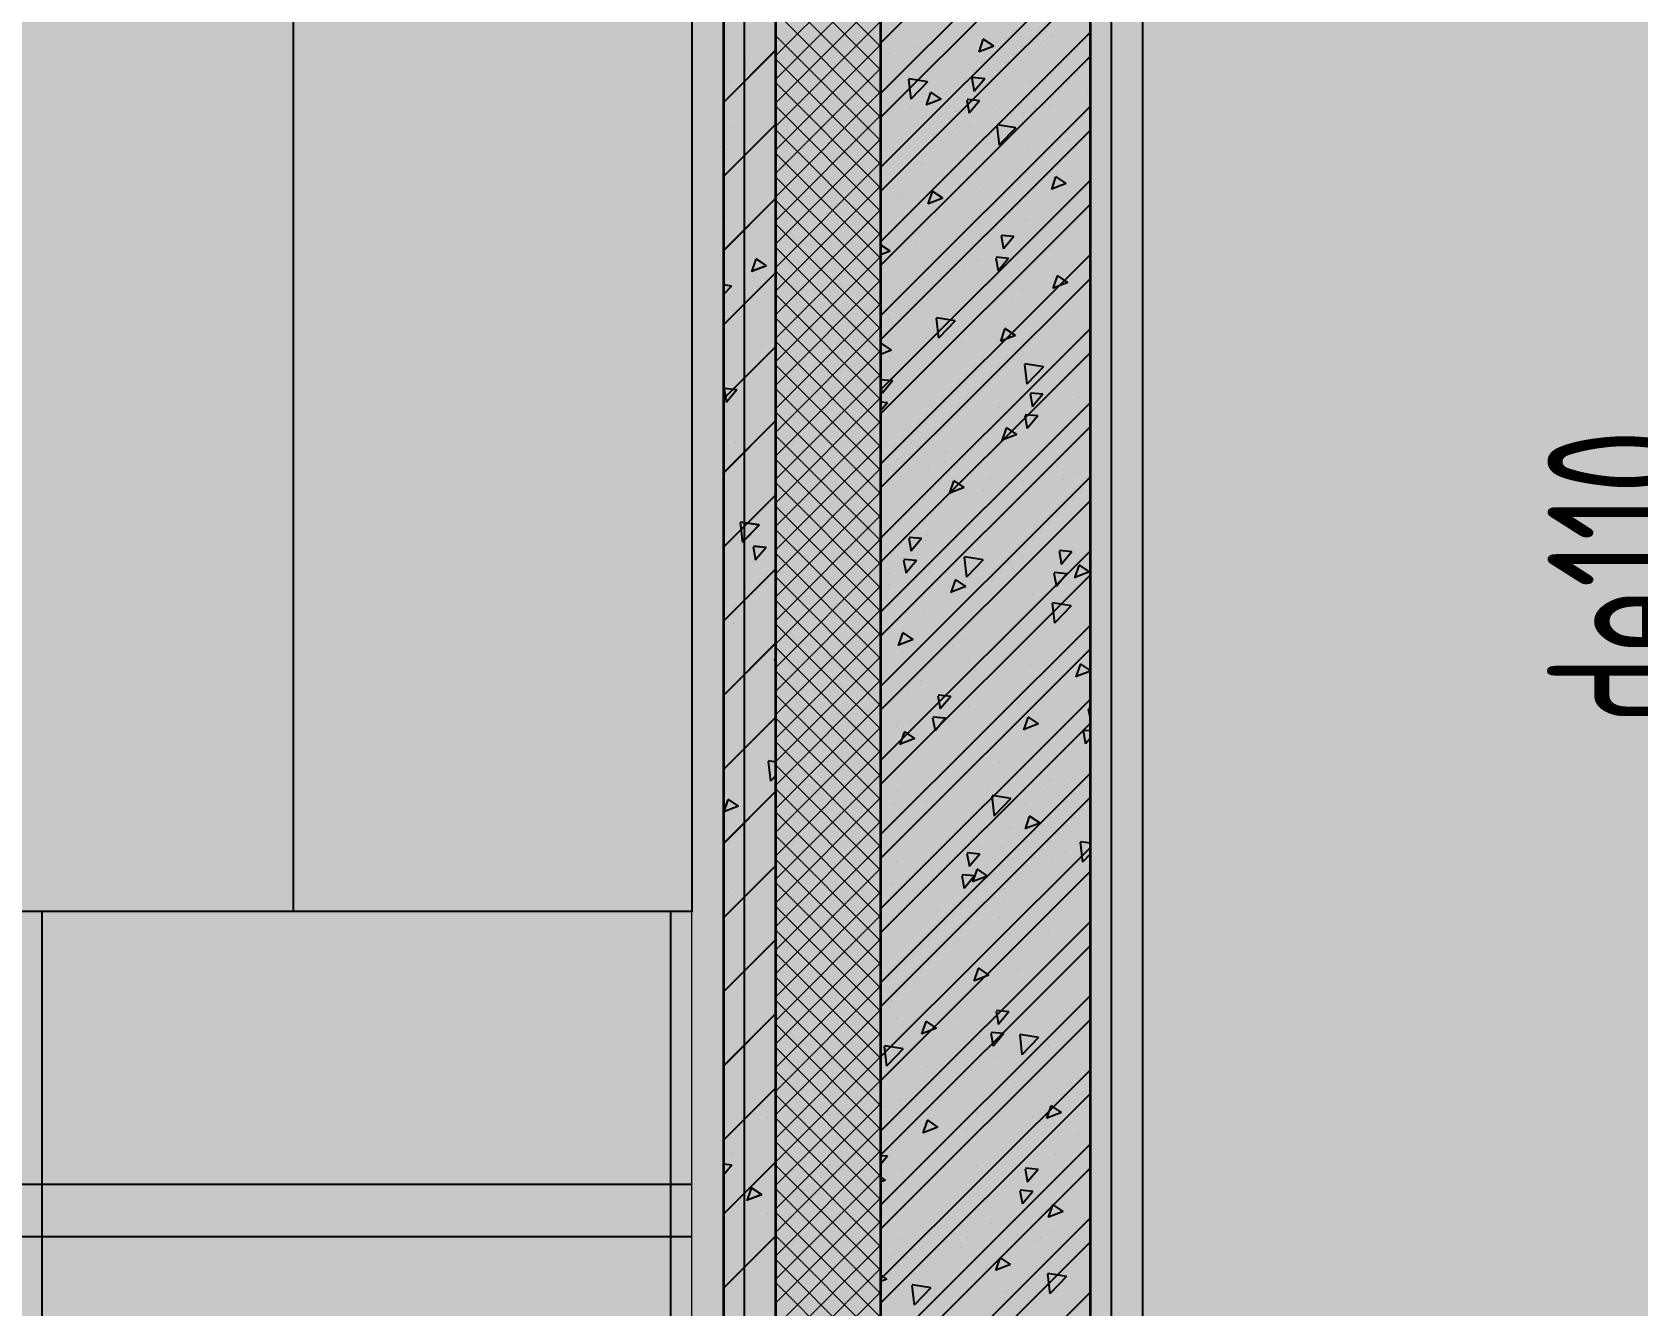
# Model space of a CAD drawing. Header units: inches. Extents: x 143994 to 247866, y 243815 to 272761.
# Drawn here: x 224529 to 226060, y 261160 to 262375 of the extents above; entities that cross this region are included whole.
import ezdxf

# ---------------------------------------------------------------- set-up
doc = ezdxf.new("R2010")
doc.units = ezdxf.units.IN
doc.header["$LTSCALE"] = 1000
doc.header["$MEASUREMENT"] = 0
doc.layers.get('DEFPOINTS').update_dxf_attribs({"color": 62})
for name, color, linetype in [('0-fm', 30, 'Continuous'), ('0-pat', 252, 'Continuous'), ('0-建筑1F', 127, 'Continuous'), ('0-建筑2F', 127, 'Continuous'), ('00污水标注', 130, 'Continuous'), ('A-S-face(建筑粉刷线)', 136, 'Continuous'), ('A-Wall-Patn', 255, 'Continuous'), ('PUB_HATCH', 8, 'Continuous'), ('栏杆', 6, 'Continuous')]:
    doc.layers.add(name, color=color, linetype=linetype)
for name, color, linetype, lineweight in [('A-M-Stone', 11, 'Continuous', 15), ('A-Wall', 254, 'Continuous', 35), ('MQ-HZ幕墙绘制', 6, 'Continuous', 13), ('W-保温层', 8, 'Continuous', 13)]:
    doc.layers.add(name, color=color, linetype=linetype, lineweight=lineweight)
doc.styles.add('ECADI', font='hzs.shx', dxfattribs={"width": 0.7, "bigfont": 'hztxt.shx'})

# ---------------------------------------------------------------- blocks, each defined once
blk = doc.blocks.new('A$C5B8632AC')
at = {"layer": '0-fm'}
blk.add_lwpolyline([(1600, -1000), (1600, 0), (0, 0), (0, -1000)], close=True, dxfattribs=at)
at = {"layer": '0-pat'}
blk.add_lwpolyline([(1000, 0), (1000, -1000)], dxfattribs=at)
blk = doc.blocks.new('144')
at = {"layer": 'A-M-Stone', "color": 127}
blk.add_line((640606.9, -379670.3), (640606.9, -376030.3), dxfattribs=at)
at = {"layer": 'A-S-face(建筑粉刷线)', "color": 127}
blk.add_line((641006.9, -376430.3), (641006.9, -380030.3), dxfattribs=at)
at = {"layer": 'A-Wall', "color": 127}
for p, q in [((640636.9, -376060.3), (640636.9, -379750.3)), ((640686.9, -379750.3), (640686.9, -376110.3)), ((640786.9, -376210.3), (640786.9, -379850.3)), ((640986.9, -380010.3), (640986.9, -376410.3))]:
    blk.add_line(p, q, dxfattribs=at)
at = {"layer": 'MQ-HZ幕墙绘制', "color": 127}
blk.add_arc((639066.9, -379780.3), 1160, 0, 90, dxfattribs=at)
at = {"layer": 'PUB_HATCH', "color": 127, "linetype": 'Continuous'}
for p, q in [((640986.9, -377639.9), (640786.9, -377839.9)), ((640986.9, -377710.6), (640786.9, -377910.6)), ((640986.9, -377781.3), (640786.9, -377981.3)), ((640884.5, -377788.5), (640880.5, -377800.6)), ((640894.8, -377794.7), (640884.8, -377788)), ((640950.8, -377785.3), (640950.8, -377785.3)), ((640686.9, -377798.4), (640636.9, -377848.4)), ((640846.9, -377800.2), (640846.9, -377800.2)), ((640880.6, -377798.9), (640880.6, -377798.9)), ((640894.8, -377794.7), (640880.8, -377800.1)), ((640659.1, -377811.8), (640659.1, -377811.8)), ((640643.2, -377827.1), (640643.2, -377827.1)), ((640647.3, -377838.9), (640647.3, -377838.9)), ((640813.4, -377826.4), (640815.7, -377845.4)), ((640831.5, -377828.8), (640813.7, -377826)), ((640831.5, -377828.8), (640816, -377845)), ((640986.9, -377852), (640786.9, -378052)), ((640816.7, -377853.4), (640816.7, -377853.4)), ((640869, -377846.2), (640871.3, -377858.8)), ((640881.2, -377846.8), (640869.3, -377845.7)), ((640881.2, -377846.8), (640871.6, -377858.3)), ((640934.4, -377847.5), (640934.4, -377847.5)), ((640948.4, -377851.8), (640948.4, -377851.8)), ((640984.4, -377840.9), (640984.4, -377840.9)), ((640686.9, -377869.2), (640636.9, -377919.2)), ((640844.5, -377866.8), (640844.5, -377866.8)), ((640858.6, -377857.5), (640858.6, -377857.5)), ((640923.4, -377858), (640923.4, -377858)), ((640645.3, -377871.3), (640645.3, -377871.3)), ((640682.2, -377880.7), (640682.2, -377880.7)), ((640858.8, -377880.3), (640858.8, -377880.3)), ((640965.6, -377884.8), (640965.6, -377884.8)), ((640640.8, -377893.7), (640640.8, -377893.7)), ((640986.9, -377922.7), (640786.9, -378122.7)), ((640872.3, -377918.2), (640872.3, -377918.2)), ((640881.7, -377926.4), (640881.7, -377926.4)), ((640931.8, -377919.8), (640931.8, -377919.8)), ((640945.9, -377918.4), (640945.9, -377918.4)), ((640686.9, -377939.9), (640636.9, -377989.9)), ((640806, -377936.4), (640806, -377936.4)), ((640835.9, -377933.5), (640831.8, -377945.6)), ((640846.1, -377939.7), (640832.1, -377945.1)), ((640846.1, -377939.7), (640836.1, -377933)), ((640842.1, -377933.4), (640842.1, -377933.4)), ((640638.3, -377960.3), (640638.3, -377960.3)), ((640639.1, -377958.2), (640639.1, -377958.2)), ((640679.7, -377953), (640679.7, -377953)), ((640819.9, -377982.5), (640819.9, -377982.5)), ((640926.6, -377987), (640926.6, -377987)), ((640943.5, -377985), (640943.5, -377985)), ((640948.7, -377988.2), (640948.7, -377988.2)), ((640667.8, -377998), (640663.8, -378010.1)), ((640678.1, -378004.2), (640664, -378009.6)), ((640678.1, -378004.2), (640668.1, -377997.5)), ((640986.9, -377993.4), (640786.9, -378193.4)), ((640829.1, -378005.3), (640829.1, -378005.3)), ((640832.1, -378008.2), (640832.1, -378008.2)), ((640839.6, -378000), (640839.6, -378000)), ((640879.2, -377998.7), (640879.2, -377998.7)), ((640896.7, -377996.7), (640899, -378009.2)), ((640909, -377997.2), (640897, -377996.2)), ((640909, -377997.2), (640899.3, -378008.7)), ((640686.9, -378010.6), (640636.9, -378060.6)), ((640644.6, -378023.6), (640636.9, -378022.4)), ((640955.2, -378014), (640951.2, -378026.1)), ((640965.5, -378020.3), (640951.5, -378025.6)), ((640965.5, -378020.3), (640955.5, -378013.5)), ((640644.6, -378023.6), (640636.9, -378031.6)), ((640858, -378056.7), (640840.3, -378054)), ((640880, -378052.1), (640880, -378052.1)), ((640941.1, -378051.6), (640941.1, -378051.6)), ((640986.9, -378064.1), (640786.9, -378264.1)), ((640837.2, -378066.6), (640837.2, -378066.6)), ((640840, -378054.3), (640842.2, -378073.3)), ((640858, -378056.7), (640842.5, -378073)), ((640844.7, -378061.8), (640844.7, -378061.8)), ((640951.5, -378066.3), (640951.5, -378066.3)), ((640952.9, -378060.9), (640952.9, -378060.9)), ((640686.9, -378081.3), (640636.9, -378131.3)), ((640673.3, -378079.7), (640673.3, -378079.7)), ((640787.2, -378078.6), (640786.9, -378079.4)), ((640797.4, -378084.8), (640786.9, -378088.8)), ((640797.4, -378084.8), (640787.5, -378078)), ((640826.6, -378077.6), (640826.6, -378077.6)), ((640646.7, -378092.2), (640646.7, -378092.2)), ((640886.9, -378088.7), (640886.9, -378088.7)), ((640637.6, -378122), (640639.9, -378134.5)), ((640649.8, -378122.5), (640637.9, -378121.5)), ((640649.8, -378122.5), (640640.2, -378134)), ((640938.6, -378118.1), (640938.6, -378118.1)), ((640976, -378129.8), (640976, -378129.8)), ((640793.3, -378135.1), (640786.9, -378134.5)), ((640986.9, -378134.8), (640786.9, -378334.8)), ((640793.3, -378135.1), (640786.9, -378142.7)), ((640834.8, -378133.1), (640834.8, -378133.1)), ((640900.3, -378139.8), (640900.3, -378139.8)), ((640686.9, -378152), (640636.9, -378202)), ((640906.6, -378159.1), (640902.5, -378171.2)), ((640916.8, -378165.3), (640906.9, -378158.6)), ((640924.5, -378147.1), (640926.8, -378159.6)), ((640936.7, -378147.6), (640924.8, -378146.6)), ((640936.7, -378147.6), (640927.1, -378159.1)), ((640648.2, -378173), (640648.2, -378173)), ((640871.7, -378171.4), (640871.7, -378171.4)), ((640916.8, -378165.3), (640902.8, -378170.7)), ((640847.9, -378190.9), (640847.9, -378190.9)), ((640936.2, -378184.7), (640936.2, -378184.7)), ((640986.9, -378205.6), (640786.9, -378405.6)), ((640832.3, -378199.7), (640832.3, -378199.7)), ((640954.7, -378195.4), (640954.7, -378195.4)), ((640973.5, -378202.1), (640973.5, -378202.1)), ((640686.9, -378222.7), (640636.9, -378272.7)), ((640638.5, -378211.5), (640638.5, -378211.5)), ((640847.7, -378218.7), (640847.7, -378218.7)), ((640923.4, -378208.7), (640923.4, -378208.7)), ((640653, -378249.2), (640655.2, -378268.2)), ((640671.1, -378251.6), (640653.3, -378248.8)), ((640671.1, -378251.6), (640655.5, -378267.8)), ((640671.3, -378241.9), (640671.3, -378241.9)), ((640933.8, -378251.3), (640933.8, -378251.3)), ((640948.1, -378241.4), (640948.1, -378241.4)), ((640659.2, -378261.2), (640659.2, -378261.2)), ((640829.9, -378266.3), (640829.9, -378266.3)), ((640831.5, -378261.5), (640831.5, -378261.5)), ((640665.3, -378272.4), (640667.6, -378285)), ((640677.6, -378273), (640665.6, -378271.9)), ((640677.6, -378273), (640667.9, -378284.5)), ((640986.9, -378276.3), (640786.9, -378476.3)), ((640866.5, -378282.3), (640868.7, -378301.3)), ((640884.6, -378284.7), (640866.8, -378281.9)), ((640872.7, -378270.2), (640872.7, -378270.2)), ((640920.9, -378281), (640920.9, -378281)), ((640979.5, -378274.7), (640979.5, -378274.7)), ((640686.9, -378293.4), (640636.9, -378343.4)), ((640795, -378297.6), (640795, -378297.6)), ((640808.1, -378292.5), (640808.1, -378292.5)), ((640808.8, -378285), (640811.1, -378297.5)), ((640821, -378285.5), (640809.1, -378284.5)), ((640821, -378285.5), (640811.4, -378297)), ((640884.6, -378284.7), (640869, -378300.9)), ((640870.8, -378287.6), (640870.8, -378287.6)), ((640914.9, -378297), (640914.9, -378297)), ((640952.2, -378297.5), (640954.5, -378310.1)), ((640964.5, -378298.1), (640952.5, -378297)), ((640964.5, -378298.1), (640954.8, -378309.6)), ((640668.7, -378314.2), (640668.7, -378314.2)), ((640857.9, -378304.1), (640853.9, -378316.2)), ((640868.2, -378310.3), (640854.1, -378315.7)), ((640868.2, -378310.3), (640858.2, -378303.6)), ((640879.4, -378305.4), (640879.4, -378305.4)), ((640931.3, -378317.9), (640931.3, -378317.9)), ((640827.5, -378332.9), (640827.5, -378332.9)), ((640646.1, -378345.4), (640646.1, -378345.4)), ((640986.9, -378347), (640786.9, -378547)), ((640868.2, -378359.9), (640868.2, -378359.9)), ((640686.9, -378364.1), (640636.9, -378414.1)), ((640818.2, -378366.5), (640818.2, -378366.5)), ((640662.4, -378390.2), (640662.4, -378390.2)), ((640686.9, -378377.4), (640685.8, -378380.7)), ((640686.9, -378379.9), (640686.1, -378380.2)), ((640928.9, -378384.5), (640928.9, -378384.5)), ((640977.3, -378384.6), (640973.2, -378396.7)), ((640986.9, -378391.1), (640973.5, -378396.2)), ((640986.9, -378390.4), (640977.6, -378384.1)), ((640825, -378399.5), (640825, -378399.5)), ((640875.9, -378399.2), (640875.9, -378399.2)), ((640982.7, -378403.8), (640982.7, -378403.8)), ((640986.9, -378417.7), (640786.9, -378617.7)), ((640686.9, -378434.8), (640636.9, -378484.8)), ((640836.5, -378435.4), (640838.8, -378448)), ((640848.8, -378436), (640836.8, -378434.9)), ((640848.8, -378436), (640839.1, -378447.5)), ((640871.1, -378424.7), (640871.1, -378424.7)), ((640941.9, -378422.2), (640941.9, -378422.2)), ((640809.2, -378449.1), (640805.2, -378461.2)), ((640819.5, -378455.3), (640809.5, -378448.6)), ((640815.6, -378438.8), (640815.6, -378438.8)), ((640926.5, -378451), (640926.5, -378451)), ((640980, -378448), (640982.3, -378460.5)), ((640986.9, -378448.1), (640980.3, -378447.5)), ((640637.9, -378464.7), (640637.9, -378464.7)), ((640819.5, -378455.3), (640805.5, -378460.7)), ((640822.6, -378466), (640822.6, -378466)), ((640986.9, -378454.8), (640982.6, -378460)), ((640679.5, -378477.1), (640681.8, -378496.1)), ((640686.9, -378477.8), (640679.8, -378476.7)), ((640794, -378474), (640794, -378474)), ((640900.7, -378478.6), (640900.7, -378478.6)), ((640686.9, -378490.6), (640682.1, -378495.7)), ((640986.9, -378488.4), (640786.9, -378688.4)), ((640947.5, -378494.7), (640947.5, -378494.7)), ((640965.1, -378491.1), (640965.1, -378491.1)), ((640686.9, -378505.6), (640636.9, -378555.6)), ((640641.2, -378513.6), (640637.1, -378525.7)), ((640651.4, -378519.9), (640641.5, -378513.1)), ((640836.1, -378500.9), (640836.1, -378500.9)), ((640889.3, -378501), (640889.3, -378501)), ((640893, -378510.2), (640895.2, -378529.2)), ((640911.1, -378512.6), (640893.3, -378509.8)), ((640911.1, -378512.6), (640895.5, -378528.8)), ((640942.9, -378505.4), (640942.9, -378505.4)), ((640651.4, -378519.9), (640637.4, -378525.2)), ((640830.9, -378514.7), (640830.9, -378514.7)), ((640924, -378517.6), (640924, -378517.6)), ((640637.2, -378534.2), (640637.2, -378534.2)), ((640820.2, -378532.6), (640820.2, -378532.6)), ((640928.6, -378529.7), (640924.6, -378541.7)), ((640938.9, -378535.9), (640924.9, -378541.2)), ((640938.9, -378535.9), (640928.9, -378529.2)), ((640986.9, -378559.1), (640786.9, -378759.1)), ((640878.8, -378558.6), (640878.8, -378558.6)), ((640912.5, -378569.9), (640912.5, -378569.9)), ((640962.5, -378563.4), (640962.5, -378563.4)), ((640686.9, -378576.3), (640636.9, -378626.3)), ((640836.7, -378579.9), (640836.7, -378579.9)), ((640864.3, -378585.9), (640866.6, -378598.4)), ((640876.5, -378586.4), (640864.6, -378585.4)), ((640876.5, -378586.4), (640866.9, -378597.9)), ((640921.6, -378584.2), (640921.6, -378584.2)), ((640645.5, -378598.7), (640645.5, -378598.7)), ((640660.3, -378603.1), (640660.3, -378603.1)), ((640797.2, -378603.1), (640797.2, -378603.1)), ((640817.7, -378599.2), (640817.7, -378599.2)), ((640904, -378607.6), (640904, -378607.6)), ((640986.9, -378629.8), (640786.9, -378829.8)), ((640686.9, -378647), (640636.9, -378697)), ((640859.8, -378648.8), (640859.8, -378648.8)), ((640909.9, -378642.2), (640909.9, -378642.2)), ((640919.2, -378650.8), (640919.2, -378650.8)), ((640815.3, -378665.8), (640815.3, -378665.8)), ((640657.8, -378675.4), (640657.8, -378675.4)), ((640870.6, -378678), (640870.6, -378678)), ((640880, -378674.7), (640875.9, -378686.8)), ((640890.2, -378680.9), (640876.2, -378686.3)), ((640890.2, -378680.9), (640880.3, -378674.2)), ((640822, -378682.4), (640822, -378682.4)), ((640928.8, -378686.9), (640928.8, -378686.9)), ((640650.6, -378700.3), (640650.6, -378700.3)), ((640986.9, -378700.5), (640786.9, -378900.5)), ((640864.2, -378709.3), (640864.2, -378709.3)), ((640983.6, -378704.5), (640983.6, -378704.5)), ((640686.9, -378717.7), (640636.9, -378767.7)), ((640637.3, -378718), (640637.3, -378718)), ((640807.2, -378727.7), (640807.2, -378727.7)), ((640857.3, -378721.1), (640857.3, -378721.1)), ((640916.7, -378717.4), (640916.7, -378717.4)), ((640970.9, -378713.8), (640970.9, -378713.8)), ((640812.9, -378732.3), (640812.9, -378732.3)), ((640892, -378736.3), (640894.3, -378748.8)), ((640904.3, -378736.8), (640892.3, -378735.8)), ((640904.3, -378736.8), (640894.6, -378748.3)), ((640919.5, -378738.1), (640921.7, -378757.1)), ((640937.6, -378740.5), (640919.8, -378737.8)), ((640937.6, -378740.5), (640922, -378756.7)), ((640946.9, -378748), (640946.9, -378748)), ((640986.9, -378771.2), (640786.9, -378971.2)), ((640830.3, -378768), (640830.3, -378768)), ((640686.9, -378788.4), (640636.9, -378838.4)), ((640914.3, -378783.9), (640914.3, -378783.9)), ((640931, -378783.4), (640931, -378783.4)), ((640804.7, -378800), (640804.7, -378800)), ((640810.4, -378798.9), (640810.4, -378798.9)), ((640678.9, -378816.6), (640678.9, -378816.6)), ((640825.2, -378811.5), (640825.2, -378811.5)), ((640831.3, -378819.7), (640827.2, -378831.8)), ((640841.5, -378825.9), (640831.6, -378819.2)), ((640878.2, -378811.9), (640878.2, -378811.9)), ((640932, -378816), (640932, -378816)), ((640841.5, -378825.9), (640827.5, -378831.3)), ((640986.9, -378842), (640786.9, -379042)), ((640911.9, -378850.5), (640911.9, -378850.5)), ((640686.9, -378859.1), (640636.9, -378909.1)), ((640645.1, -378862.2), (640636.9, -378861.5)), ((640645.1, -378862.2), (640636.9, -378872)), ((640645, -378851.9), (640645, -378851.9)), ((640808, -378865.5), (640808, -378865.5)), ((640878.4, -378862.3), (640878.4, -378862.3)), ((640954.1, -378852.3), (640954.1, -378852.3)), ((640788.6, -378874.7), (640786.9, -378874.6)), ((640788.6, -378874.7), (640786.9, -378876.7)), ((640663.3, -378884.2), (640659.2, -378896.3)), ((640673.5, -378890.4), (640659.5, -378895.8)), ((640673.5, -378890.4), (640663.6, -378883.7)), ((640850, -378890.8), (640850, -378890.8)), ((640919.8, -378886.7), (640922.1, -378899.3)), ((640932, -378887.3), (640920.1, -378886.2)), ((640932, -378887.3), (640922.4, -378898.8)), ((640956.8, -378895.3), (640956.8, -378895.3)), ((640678.7, -378908.6), (640678.7, -378908.6)), ((640950.7, -378900.2), (640946.6, -378912.3)), ((640960.9, -378906.5), (640946.9, -378911.8)), ((640960.9, -378906.5), (640951, -378899.7)), ((640986.6, -378911.2), (640986.6, -378911.2)), ((640986.9, -378912.7), (640786.9, -379112.7)), ((640892.2, -378917.7), (640892.2, -378917.7)), ((640909.4, -378917.1), (640909.4, -378917.1)), ((640951.6, -378924.6), (640951.6, -378924.6)), ((640686.9, -378929.8), (640636.9, -378979.8)), ((640805.6, -378932.1), (640805.6, -378932.1)), ((640825.8, -378941.1), (640825.8, -378941.1)), ((640870, -378931.2), (640870, -378931.2)), ((640901.5, -378931.2), (640901.5, -378931.2)), ((640649.4, -378964.4), (640649.4, -378964.4)), ((640792.9, -378971), (640786.9, -378966.9)), ((640792.9, -378971), (640786.9, -378973.2)), ((640946, -378966), (640948.2, -378985)), ((640964.1, -378968.4), (640946.3, -378965.7)), ((640964.1, -378968.4), (640948.5, -378984.7)), ((640986.9, -378983.4), (640786.9, -379183.4)), ((640907, -378983.7), (640907, -378983.7))]:
    blk.add_line(p, q, dxfattribs=at)
at = {"layer": 'W-保温层', "color": 127}
for p, q in [((640686.9, -376110.3), (640686.9, -379850.3)), ((640786.9, -379850.3), (640786.9, -376210.3))]:
    blk.add_line(p, q, dxfattribs=at)
at = {"layer": 'W-保温层', "color": 127, "linetype": 'Continuous'}
for p, q in [((640686.9, -377695), (640786.9, -377795)), ((640786.9, -377703.8), (640686.9, -377803.8)), ((640686.9, -377740), (640786.9, -377840)), ((640786.9, -377748.7), (640686.9, -377848.7)), ((640686.9, -377784.9), (640786.9, -377884.9)), ((640786.9, -377793.6), (640686.9, -377893.6)), ((640686.9, -377829.8), (640786.9, -377929.8)), ((640786.9, -377838.5), (640686.9, -377938.5)), ((640686.9, -377874.7), (640786.9, -377974.7)), ((640786.9, -377883.4), (640686.9, -377983.4)), ((640686.9, -377919.6), (640786.9, -378019.6)), ((640786.9, -377928.3), (640686.9, -378028.3)), ((640686.9, -377964.5), (640786.9, -378064.5)), ((640786.9, -377973.2), (640686.9, -378073.2)), ((640686.9, -378009.4), (640786.9, -378109.4)), ((640786.9, -378018.1), (640686.9, -378118.1)), ((640686.9, -378054.3), (640786.9, -378154.3)), ((640786.9, -378063), (640686.9, -378163)), ((640686.9, -378099.2), (640786.9, -378199.2)), ((640786.9, -378107.9), (640686.9, -378207.9)), ((640686.9, -378144.1), (640786.9, -378244.1)), ((640786.9, -378152.8), (640686.9, -378252.8)), ((640686.9, -378189), (640786.9, -378289)), ((640786.9, -378197.7), (640686.9, -378297.7)), ((640686.9, -378233.9), (640786.9, -378333.9)), ((640786.9, -378242.6), (640686.9, -378342.6)), ((640686.9, -378278.8), (640786.9, -378378.8)), ((640786.9, -378287.5), (640686.9, -378387.5)), ((640686.9, -378323.7), (640786.9, -378423.7)), ((640786.9, -378332.4), (640686.9, -378432.4)), ((640686.9, -378368.6), (640786.9, -378468.6)), ((640786.9, -378377.3), (640686.9, -378477.3)), ((640686.9, -378413.5), (640786.9, -378513.5)), ((640786.9, -378422.2), (640686.9, -378522.2)), ((640686.9, -378458.4), (640786.9, -378558.4)), ((640786.9, -378467.1), (640686.9, -378567.1)), ((640686.9, -378503.3), (640786.9, -378603.3)), ((640786.9, -378512), (640686.9, -378612)), ((640686.9, -378548.2), (640786.9, -378648.2)), ((640786.9, -378556.9), (640686.9, -378656.9)), ((640686.9, -378593.1), (640786.9, -378693.1)), ((640786.9, -378601.8), (640686.9, -378701.8)), ((640686.9, -378638), (640786.9, -378738)), ((640786.9, -378646.7), (640686.9, -378746.7)), ((640686.9, -378682.9), (640786.9, -378782.9)), ((640786.9, -378691.6), (640686.9, -378791.6)), ((640686.9, -378727.8), (640786.9, -378827.8)), ((640786.9, -378736.5), (640686.9, -378836.5)), ((640686.9, -378772.7), (640786.9, -378872.7)), ((640786.9, -378781.4), (640686.9, -378881.4)), ((640686.9, -378817.6), (640786.9, -378917.6)), ((640786.9, -378826.3), (640686.9, -378926.3)), ((640686.9, -378862.5), (640786.9, -378962.5)), ((640786.9, -378871.2), (640686.9, -378971.2)), ((640686.9, -378907.4), (640786.9, -379007.4)), ((640786.9, -378916.1), (640686.9, -379016.1)), ((640686.9, -378952.3), (640786.9, -379052.3)), ((640786.9, -378961), (640686.9, -379061))]:
    blk.add_line(p, q, dxfattribs=at)
blk = doc.blocks.new('1442323')
at = {"layer": 'A-M-Stone', "color": 127}
blk.add_line((682656.9, -380239.3), (682656.9, -376119.3), dxfattribs=at)
at = {"layer": 'A-S-face(建筑粉刷线)', "color": 127}
blk.add_line((683056.9, -376519.3), (683056.9, -380239.3), dxfattribs=at)
at = {"layer": 'A-Wall', "color": 127}
for p, q in [((682686.9, -376149.3), (682686.9, -380239.3)), ((682736.9, -380239.3), (682736.9, -376199.3)), ((682836.9, -376299.3), (682836.9, -380239.3)), ((683036.9, -380239.3), (683036.9, -376499.3))]:
    blk.add_line(p, q, dxfattribs=at)
at = {"layer": 'PUB_HATCH', "color": 127, "linetype": 'Continuous'}
for p, q in [((683036.9, -377681), (682836.9, -377881)), ((683036.9, -377751.8), (682836.9, -377951.8)), ((683036.9, -377822.5), (682836.9, -378022.5)), ((682872.4, -377883.9), (682872.4, -377883.9)), ((682885.3, -377880.3), (682885.3, -377880.3)), ((682961.9, -377870.9), (682961.9, -377870.9)), ((682992.1, -377884.8), (682992.1, -377884.8)), ((682736.9, -377887.5), (682686.9, -377937.5)), ((682709.1, -377900.8), (682709.1, -377900.8)), ((683036.9, -377893.2), (682836.9, -378093.2)), ((682845.2, -377890.9), (682845.2, -377890.9)), ((682693.2, -377916.2), (682693.2, -377916.2)), ((682923.9, -377914.4), (682926.2, -377926.9)), ((682936.2, -377914.9), (682924.2, -377913.8)), ((682936.2, -377914.9), (682926.5, -377926.4)), ((682979.5, -377916.1), (682979.5, -377916.1)), ((682697.3, -377927.9), (682697.3, -377927.9)), ((682878.5, -377928.9), (682878.5, -377928.9)), ((682884.4, -377928.1), (682880.4, -377940.2)), ((682894.7, -377934.3), (682884.7, -377927.6)), ((682894.7, -377934.3), (682880.6, -377939.7)), ((682946.1, -377946.2), (682946.1, -377946.2)), ((683021.9, -377936.2), (683021.9, -377936.2)), ((682736.9, -377958.2), (682686.9, -378008.2)), ((682695.3, -377960.3), (682695.3, -377960.3)), ((682921.6, -377960.9), (682921.6, -377960.9)), ((682947.6, -377959.4), (682949.8, -377978.4)), ((682965.7, -377961.8), (682947.9, -377959)), ((682965.7, -377961.8), (682950.1, -377978)), ((682732.2, -377969.7), (682732.2, -377969.7)), ((683036.9, -377963.9), (682836.9, -378163.9)), ((682690.8, -377982.7), (682690.8, -377982.7)), ((682846.4, -377982.5), (682846.4, -377982.5)), ((682953.1, -377987), (682953.1, -377987)), ((682977.1, -377982.7), (682977.1, -377982.7)), ((682876.1, -377995.5), (682876.1, -377995.5)), ((682969.5, -378004.8), (682969.5, -378004.8)), ((683014, -378014.8), (683004.1, -378008.1)), ((682969.2, -378015.1), (682969.2, -378015.1)), ((683003.8, -378008.6), (682999.7, -378020.7)), ((683014, -378014.8), (683000, -378020.2)), ((683019.3, -378008.5), (683019.3, -378008.5)), ((682736.9, -378028.9), (682686.9, -378078.9)), ((683036.9, -378034.6), (682836.9, -378234.6)), ((682852.9, -378024.8), (682852.9, -378024.8)), ((682893.5, -378025.1), (682893.5, -378025.1)), ((682688.3, -378049.3), (682688.3, -378049.3)), ((682689.1, -378047.3), (682689.1, -378047.3)), ((682729.7, -378042), (682729.7, -378042)), ((682974.7, -378049.3), (682974.7, -378049.3)), ((682871.2, -378061.8), (682871.2, -378061.8)), ((682873.6, -378062.1), (682873.6, -378062.1)), ((682951.7, -378064.8), (682954, -378077.3)), ((682963.9, -378065.3), (682952, -378064.3)), ((682963.9, -378065.3), (682954.3, -378076.8)), ((682977.9, -378066.4), (682977.9, -378066.4)), ((682846, -378079.3), (682836.9, -378073.2)), ((682846, -378079.3), (682836.9, -378082.8)), ((682736.9, -378099.6), (682686.9, -378149.6)), ((682717.8, -378087.1), (682713.8, -378099.1)), ((682728.1, -378093.3), (682714, -378098.6)), ((682728.1, -378093.3), (682718.1, -378086.6)), ((682913.4, -378088.7), (682913.4, -378088.7)), ((682916.6, -378094), (682916.6, -378094)), ((682966.7, -378087.4), (682966.7, -378087.4)), ((683020.1, -378093.2), (683020.1, -378093.2)), ((682694.6, -378112.7), (682686.9, -378111.5)), ((682694.6, -378112.7), (682686.9, -378120.7)), ((683036.9, -378105.3), (682836.9, -378305.3)), ((682840.9, -378103.9), (682840.9, -378103.9)), ((682871.2, -378128.7), (682871.2, -378128.7)), ((682961.3, -378124.1), (682961.3, -378124.1)), ((682972.2, -378115.9), (682972.2, -378115.9)), ((682844.6, -378144.1), (682844.6, -378144.1)), ((682955.1, -378153.7), (682951.1, -378165.7)), ((682965.4, -378159.8), (682951.4, -378165.2)), ((682965.4, -378159.8), (682955.4, -378153.1)), ((682736.9, -378170.3), (682686.9, -378220.3)), ((682723.3, -378168.7), (682723.3, -378168.7)), ((683036.9, -378176), (682836.9, -378376)), ((682864, -378172.8), (682864, -378172.8)), ((682914.1, -378166.3), (682914.1, -378166.3)), ((682696.7, -378181.2), (682696.7, -378181.2)), ((682874.4, -378190.9), (682874.4, -378190.9)), ((682969.8, -378182.4), (682969.8, -378182.4)), ((682974.1, -378187.4), (682976.3, -378206.4)), ((682992.2, -378189.7), (682974.4, -378187)), ((682992.2, -378189.7), (682976.6, -378206)), ((682848.2, -378203.2), (682836.9, -378202.2)), ((682848.2, -378203.2), (682838.6, -378214.7)), ((682868.8, -378195.2), (682868.8, -378195.2)), ((682981.2, -378195.4), (682981.2, -378195.4)), ((682687.6, -378211), (682689.9, -378223.6)), ((682699.8, -378211.6), (682687.9, -378210.5)), ((682699.8, -378211.6), (682690.2, -378223.1)), ((682836.9, -378207.8), (682838.3, -378215.2)), ((682921, -378214.1), (682921, -378214.1)), ((682979.4, -378215.2), (682981.7, -378227.8)), ((682991.7, -378215.7), (682979.7, -378214.7)), ((682991.7, -378215.7), (682982, -378227.2)), ((682987.8, -378228.5), (682987.8, -378228.5)), ((682736.9, -378241), (682686.9, -378291)), ((683036.9, -378246.7), (682836.9, -378446.7)), ((682861.5, -378245.1), (682861.5, -378245.1)), ((682967.4, -378249), (682967.4, -378249)), ((682698.2, -378262), (682698.2, -378262)), ((682866.3, -378261.8), (682866.3, -378261.8)), ((682968.9, -378258.1), (682968.9, -378258.1)), ((682852.3, -378278.1), (682852.3, -378278.1)), ((682899.2, -378270.2), (682899.2, -378270.2)), ((683006, -378274.7), (683006, -378274.7)), ((682906.5, -378298.7), (682902.4, -378310.8)), ((682916.7, -378304.9), (682906.8, -378298.2)), ((682941.4, -378297.1), (682941.4, -378297.1)), ((683010.9, -378297.4), (683010.9, -378297.4)), ((682736.9, -378311.7), (682686.9, -378361.7)), ((682688.5, -378300.5), (682688.5, -378300.5)), ((682916.7, -378304.9), (682902.7, -378310.2)), ((682935.2, -378307.4), (682935.2, -378307.4)), ((683036.9, -378317.4), (682836.9, -378517.4)), ((682863.9, -378328.4), (682863.9, -378328.4)), ((682964.9, -378315.6), (682964.9, -378315.6)), ((682703, -378338.2), (682705.2, -378357.2)), ((682721.1, -378340.6), (682703.3, -378337.8)), ((682721.1, -378340.6), (682705.5, -378356.8)), ((682721.3, -378331), (682721.3, -378331)), ((682709.2, -378350.2), (682709.2, -378350.2)), ((682863.7, -378353.1), (682866, -378365.7)), ((682876, -378353.6), (682864, -378352.6)), ((682876, -378353.6), (682866.3, -378365.1)), ((682715.3, -378361.5), (682717.6, -378374)), ((682727.6, -378362), (682715.6, -378361)), ((682727.6, -378362), (682717.9, -378373.5)), ((683007.2, -378365.7), (683009.5, -378378.2)), ((683019.4, -378366.2), (683007.5, -378365.1)), ((683008.4, -378369.7), (683008.4, -378369.7)), ((683019.4, -378366.2), (683009.8, -378377.7)), ((682736.9, -378382.5), (682686.9, -378432.5)), ((683036.9, -378388.1), (682836.9, -378588.1)), ((682882.5, -378386.3), (682882.5, -378386.3)), ((682958.3, -378376.3), (682958.3, -378376.3)), ((682960.7, -378377.4), (682960.7, -378377.4)), ((682962.5, -378382.2), (682962.5, -378382.2)), ((683025.8, -378379.2), (683021.8, -378391.3)), ((683036.1, -378385.4), (683022.1, -378390.8)), ((683036.1, -378385.4), (683026.1, -378378.7)), ((682718.7, -378403.2), (682718.7, -378403.2)), ((682844, -378397.4), (682844, -378397.4)), ((682861.5, -378395), (682861.5, -378395)), ((682902.4, -378399.3), (682902.4, -378399.3)), ((683009.2, -378403.8), (683009.2, -378403.8)), ((683000.6, -378415.3), (683002.8, -378434.3)), ((683018.7, -378417.7), (683000.9, -378414.9)), ((683018.7, -378417.7), (683003.1, -378433.9)), ((682696.1, -378434.4), (682696.1, -378434.4)), ((682857.8, -378443.7), (682853.7, -378455.8)), ((682868, -378449.9), (682854, -378455.3)), ((682868, -378449.9), (682858.1, -378443.2)), ((682955.7, -378448.6), (682955.7, -378448.6)), ((682960.1, -378448.8), (682960.1, -378448.8)), ((682736.9, -378453.2), (682686.9, -378503.2)), ((682736.9, -378466.4), (682735.8, -378469.7)), ((683036.9, -378458.9), (682836.9, -378658.9)), ((682859, -378461.6), (682859, -378461.6)), ((682905.7, -378455.2), (682905.7, -378455.2)), ((682920.4, -378467.4), (682920.4, -378467.4)), ((682712.4, -378479.3), (682712.4, -378479.3)), ((682736.9, -378468.9), (682736.1, -378469.2)), ((682927.2, -378478.6), (682927.2, -378478.6)), ((683034, -378483.1), (683034, -378483.1)), ((682862.6, -378500.9), (682862.6, -378500.9)), ((682891.5, -378503.6), (682893.8, -378516.1)), ((682903.7, -378504.1), (682891.8, -378503)), ((682903.7, -378504.1), (682894.1, -378515.6)), ((682968.3, -378511.3), (682968.3, -378511.3)), ((682969.4, -378505.4), (682969.4, -378505.4)), ((683029.4, -378510.8), (683029.4, -378510.8)), ((682736.9, -378523.9), (682686.9, -378573.9)), ((682856.6, -378528.1), (682856.6, -378528.1)), ((682903.1, -378527.5), (682903.1, -378527.5)), ((682957.6, -378515.3), (682957.6, -378515.3)), ((682977.2, -378524.2), (682973.1, -378536.3)), ((682987.4, -378530.4), (682977.5, -378523.7)), ((683034.9, -378516.1), (683036.9, -378526.9)), ((683036.9, -378515.7), (683035.2, -378515.6)), ((683036.9, -378529.6), (682836.9, -378729.6)), ((682851.7, -378531.3), (682851.7, -378531.3)), ((682853.1, -378534.1), (682853.1, -378534.1)), ((682987.4, -378530.4), (682973.4, -378535.8)), ((682687.9, -378553.8), (682687.9, -378553.8)), ((682729.5, -378566.1), (682731.8, -378585.1)), ((682736.9, -378566.8), (682729.8, -378565.7)), ((682736.9, -378579.7), (682732.1, -378584.7)), ((682955.2, -378581.9), (682955.2, -378581.9)), ((682976.8, -378589.7), (682976.8, -378589.7)), ((682736.9, -378594.6), (682686.9, -378644.6)), ((682691.2, -378602.7), (682687.1, -378614.8)), ((682701.4, -378608.9), (682691.5, -378602.2)), ((683036.9, -378600.3), (682836.9, -378800.3)), ((682854.2, -378594.7), (682854.2, -378594.7)), ((682701.4, -378608.9), (682687.4, -378614.3)), ((682850.5, -378606.4), (682850.5, -378606.4)), ((682930.5, -378607.6), (682930.5, -378607.6)), ((682687.2, -378623.3), (682687.2, -378623.3)), ((682960.1, -378630.6), (682960.1, -378630.6)), ((682843.5, -378650.7), (682843.5, -378650.7)), ((682952.8, -378648.5), (682952.8, -378648.5)), ((683027.1, -378643.2), (683029.3, -378662.2)), ((683036.9, -378644.3), (683027.4, -378642.8)), ((682736.9, -378665.3), (682686.9, -378715.3)), ((682851.7, -378661.3), (682851.7, -378661.3)), ((682919.2, -378654), (682921.5, -378666.5)), ((682931.5, -378654.5), (682919.5, -378653.5)), ((682931.5, -378654.5), (682921.8, -378666)), ((683000, -378658.6), (683000, -378658.6)), ((683036.9, -378654.2), (683029.6, -378661.8)), ((683036.9, -378671), (682836.9, -378871)), ((682924.2, -378668.6), (682924.2, -378668.6)), ((682928.5, -378669.3), (682924.5, -378681.4)), ((682938.8, -378675.5), (682924.8, -378680.8)), ((682938.8, -378675.5), (682928.8, -378668.7)), ((682695.5, -378687.7), (682695.5, -378687.7)), ((682710.3, -378692.2), (682710.3, -378692.2)), ((682848.5, -378682.4), (682848.5, -378682.4)), ((682955.3, -378687), (682955.3, -378687)), ((682890.7, -378709.3), (682890.7, -378709.3)), ((683036.5, -378700.6), (683036.5, -378700.6)), ((682849.3, -378727.9), (682849.3, -378727.9)), ((682919.8, -378720.7), (682919.8, -378720.7)), ((682950.3, -378715.1), (682950.3, -378715.1)), ((682997.4, -378713.8), (682997.4, -378713.8)), ((682736.9, -378736), (682686.9, -378786)), ((683036.9, -378741.7), (682836.9, -378941.7)), ((682947.3, -378737.5), (682947.3, -378737.5)), ((682997.4, -378730.9), (682997.4, -378730.9)), ((682871.6, -378747.5), (682871.6, -378747.5)), ((682707.8, -378764.5), (682707.8, -378764.5)), ((682967.8, -378764.6), (682967.8, -378764.6)), ((682700.6, -378789.3), (682700.6, -378789.3)), ((682851.1, -378784.6), (682851.1, -378784.6)), ((682947.9, -378781.6), (682947.9, -378781.6)), ((682846.9, -378794.4), (682846.9, -378794.4)), ((682947, -378804.4), (682949.3, -378817)), ((682959.2, -378804.9), (682947.3, -378803.9)), ((682736.9, -378806.7), (682686.9, -378856.7)), ((682687.3, -378807), (682687.3, -378807)), ((683036.9, -378812.4), (682836.9, -379012.4)), ((682851.7, -378811.5), (682851.7, -378811.5)), ((682879.9, -378814.3), (682875.8, -378826.4)), ((682890.1, -378820.5), (682880.2, -378813.8)), ((682894.7, -378816.4), (682894.7, -378816.4)), ((682944.8, -378809.8), (682944.8, -378809.8)), ((682959.2, -378804.9), (682949.6, -378816.4)), ((682958.5, -378816), (682958.5, -378816)), ((682890.1, -378820.5), (682876.1, -378825.9)), ((682840.2, -378838), (682842.4, -378857)), ((682858.3, -378840.4), (682840.5, -378837.6)), ((682858.3, -378840.4), (682842.7, -378856.6)), ((682945.5, -378848.2), (682945.5, -378848.2)), ((682844.4, -378861), (682844.4, -378861)), ((682736.9, -378877.4), (682686.9, -378927.4)), ((683018.5, -378872.1), (683018.5, -378872.1)), ((683036.9, -378883.1), (682836.9, -379083.1)), ((682842.1, -378895.3), (682842.1, -378895.3)), ((682876.5, -378890.8), (682876.5, -378890.8)), ((682892.2, -378888.7), (682892.2, -378888.7)), ((682959.5, -378883.9), (682959.5, -378883.9)), ((682983.3, -378895.3), (682983.3, -378895.3)), ((682999.2, -378894.8), (682995.2, -378906.9)), ((683009.5, -378901), (682999.5, -378894.3)), ((682728.9, -378905.6), (682728.9, -378905.6)), ((682842.9, -378903.9), (682842.9, -378903.9)), ((683009.5, -378901), (682995.5, -378906.4)), ((682918.7, -378917.7), (682918.7, -378917.7)), ((682943, -378914.8), (682943, -378914.8)), ((683025.5, -378922.2), (683025.5, -378922.2)), ((682695, -378941), (682695, -378941)), ((682843.5, -378942.8), (682836.9, -378942.3)), ((682842, -378927.6), (682842, -378927.6)), ((682736.9, -378948.1), (682686.9, -378998.1)), ((682695.1, -378951.2), (682686.9, -378950.5)), ((682695.1, -378951.2), (682686.9, -378961)), ((682843.5, -378942.8), (682836.9, -378950.7)), ((683036.9, -378953.8), (682836.9, -379153.8)), ((682965.9, -378950.9), (682965.9, -378950.9)), ((682974.7, -378954.9), (682977, -378967.4)), ((682987, -378955.4), (682975, -378954.3)), ((682987, -378955.4), (682977.3, -378966.9)), ((683035.9, -378953.9), (683035.9, -378953.9)), ((682723.5, -378979.5), (682713.6, -378972.8)), ((682841.4, -378965.5), (682836.9, -378962.5)), ((682841.4, -378965.5), (682836.9, -378967.2)), ((682839.6, -378967.6), (682839.6, -378967.6)), ((682713.3, -378973.3), (682709.2, -378985.3)), ((682723.5, -378979.5), (682709.5, -378984.8)), ((682919.2, -378973.9), (682919.2, -378973.9)), ((682940.6, -378981.4), (682940.6, -378981.4)), ((682728.7, -378997.7), (682728.7, -378997.7)), ((682839.6, -378994.2), (682839.6, -378994.2)), ((682736.9, -379018.8), (682686.9, -379068.8)), ((682967.2, -379017.8), (682967.2, -379017.8)), ((683036.9, -379024.5), (682836.9, -379224.5)), ((682879.7, -379019.9), (682879.7, -379019.9)), ((682913.3, -379029.8), (682913.3, -379029.8)), ((682986.5, -379024.4), (682986.5, -379024.4)), ((682989, -379019.9), (682989, -379019.9)), ((682850.5, -379037.9), (682850.5, -379037.9)), ((682938.2, -379048), (682938.2, -379048)), ((682950.6, -379039.9), (682946.5, -379051.9)), ((682960.8, -379046), (682946.8, -379051.4)), ((682960.8, -379046), (682950.9, -379039.3)), ((682699.4, -379053.4), (682699.4, -379053.4)), ((682837.2, -379060.8), (682837.2, -379060.8)), ((682866.7, -379066), (682868.9, -379085)), ((682884.8, -379068.3), (682867, -379065.6)), ((682884.8, -379068.3), (682869.2, -379084.6))]:
    blk.add_line(p, q, dxfattribs=at)
at = {"layer": 'W-保温层', "color": 127}
for p, q in [((682736.9, -380189.3), (682736.9, -376199.3)), ((682836.9, -376299.3), (682836.9, -380189.3))]:
    blk.add_line(p, q, dxfattribs=at)
at = {"layer": 'W-保温层', "color": 127, "linetype": 'Continuous'}
for p, q in [((682736.9, -377806.5), (682836.9, -377906.5)), ((682836.9, -377815.3), (682736.9, -377915.3)), ((682736.9, -377851.4), (682836.9, -377951.4)), ((682836.9, -377860.2), (682736.9, -377960.2)), ((682736.9, -377896.3), (682836.9, -377996.3)), ((682836.9, -377905.1), (682736.9, -378005.1)), ((682736.9, -377941.2), (682836.9, -378041.2)), ((682836.9, -377950), (682736.9, -378050)), ((682736.9, -377986.1), (682836.9, -378086.1)), ((682836.9, -377994.9), (682736.9, -378094.9)), ((682736.9, -378031), (682836.9, -378131)), ((682836.9, -378039.8), (682736.9, -378139.8)), ((682736.9, -378075.9), (682836.9, -378175.9)), ((682836.9, -378084.7), (682736.9, -378184.7)), ((682736.9, -378120.8), (682836.9, -378220.8)), ((682836.9, -378129.6), (682736.9, -378229.6)), ((682736.9, -378165.7), (682836.9, -378265.7)), ((682836.9, -378174.5), (682736.9, -378274.5)), ((682736.9, -378210.6), (682836.9, -378310.6)), ((682836.9, -378219.4), (682736.9, -378319.4)), ((682736.9, -378255.5), (682836.9, -378355.5)), ((682836.9, -378264.3), (682736.9, -378364.3)), ((682736.9, -378300.4), (682836.9, -378400.4)), ((682836.9, -378309.2), (682736.9, -378409.2)), ((682736.9, -378345.3), (682836.9, -378445.3)), ((682836.9, -378354.1), (682736.9, -378454.1)), ((682736.9, -378390.2), (682836.9, -378490.2)), ((682836.9, -378399), (682736.9, -378499)), ((682736.9, -378435.1), (682836.9, -378535.1)), ((682836.9, -378443.9), (682736.9, -378543.9)), ((682736.9, -378480), (682836.9, -378580)), ((682836.9, -378488.8), (682736.9, -378588.8)), ((682736.9, -378524.9), (682836.9, -378624.9)), ((682836.9, -378533.7), (682736.9, -378633.7)), ((682736.9, -378569.8), (682836.9, -378669.8)), ((682836.9, -378578.6), (682736.9, -378678.6)), ((682736.9, -378614.7), (682836.9, -378714.7)), ((682836.9, -378623.5), (682736.9, -378723.5)), ((682736.9, -378659.6), (682836.9, -378759.6)), ((682836.9, -378668.4), (682736.9, -378768.4)), ((682736.9, -378704.5), (682836.9, -378804.5)), ((682836.9, -378713.3), (682736.9, -378813.3)), ((682736.9, -378749.4), (682836.9, -378849.4)), ((682836.9, -378758.2), (682736.9, -378858.2)), ((682736.9, -378794.3), (682836.9, -378894.3)), ((682836.9, -378803.1), (682736.9, -378903.1)), ((682736.9, -378839.2), (682836.9, -378939.2)), ((682836.9, -378848), (682736.9, -378948)), ((682736.9, -378884.1), (682836.9, -378984.1)), ((682836.9, -378892.9), (682736.9, -378992.9)), ((682736.9, -378929), (682836.9, -379029)), ((682836.9, -378937.8), (682736.9, -379037.8)), ((682736.9, -378973.9), (682836.9, -379073.9)), ((682836.9, -378982.7), (682736.9, -379082.7)), ((682736.9, -379018.8), (682836.9, -379118.8)), ((682836.9, -379027.6), (682736.9, -379127.6)), ((682736.9, -379063.7), (682836.9, -379163.7)), ((682836.9, -379072.5), (682736.9, -379172.5))]:
    blk.add_line(p, q, dxfattribs=at)
at = {"layer": '栏杆', "color": 127}
for p, q in [((681016.9, -378969.3), (682656.9, -378969.3)), ((681016.9, -379019.3), (682656.9, -379019.3))]:
    blk.add_line(p, q, dxfattribs=at)

msp = doc.modelspace()

# ---------------------------------------------------------------- hatches: boundary and pattern name
at = {"layer": 'DEFPOINTS'}
h = msp.add_hatch(dxfattribs=at)
h.set_pattern_fill('ANSI31', color=250)
h.set_pattern_definition([(45, (0, 0), (-1.122532015, 1.122532015), [])])
h.paths.add_polyline_path([(247866.03, 243814.78), (223286.02, 243814.78), (223286.02, 270814.78), (247866.03, 270814.78)])

# ---------------------------------------------------------------- linework, layer by layer
at = {"layer": 'A-Wall-Patn'}
for p, q in [((225238.2, 260406.11), (225238.2, 264096.1)), ((225588.2, 260096.11), (225588.2, 263746.1))]:
    msp.add_line(p, q, dxfattribs=at)
at = {"layer": 'A-Wall-Patn', "color": 11}
msp.add_lwpolyline([(215828.2, 253131.1), (215828.2, 260486.1), (217958.2, 260486.1), (217958.2, 264126.1), (222398.2, 264126.1), (222398.2, 264396.1), (223398.2, 264396.1), (223398.2, 260436.1), (225208.2, 260436.1), (225208.2, 264126.1), (230718.2, 264126.1), (230718.2, 258286.1), (232358.2, 258286.1), (232358.2, 261926.1), (237483.2, 261926.1), (237483.2, 262196.1), (238483.2, 262196.1), (238483.2, 261926.1), (242918.2, 261926.1), (242918.2, 258286.1), (245048.2, 258286.1), (245048.2, 250931.1)], dxfattribs=at)
at = {"layer": 'DEFPOINTS'}
msp.add_lwpolyline([(225158.2, 264126.1), (225158.2, 261536.1), (224778.2, 261536.1), (224778.2, 262656.1)], dxfattribs=at)

# ---------------------------------------------------------------- block references
msp.add_blockref('A$C5B8632AC', (223538.2, 261536.1))
at = {"layer": '0-建筑1F'}
msp.add_blockref('144', (-415448.72, 640156.38), dxfattribs=at)
at = {"layer": '0-建筑2F'}
msp.add_blockref('1442323', (-457498.72, 640245.41), dxfattribs=at)

# ---------------------------------------------------------------- texts
at = {"layer": '00污水标注', "style": 'ECADI', "width": 0.7}
msp.add_text('de110', height=150, rotation=90, dxfattribs=at).set_placement((226124.22, 261714.11))

doc.saveas('drawing.dxf')
